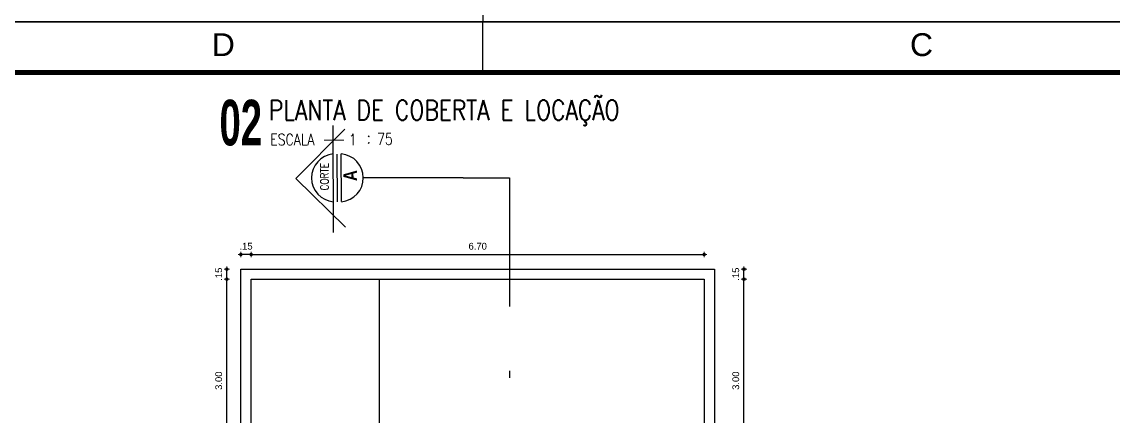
# Model space of a CAD drawing. Header units: millimetres. Extents: x 1540 to 1603, y 509.1 to 598.2.
# Drawn here: x 1556.11 to 1572.24, y 547.83 to 553.67 of the extents above; entities that cross this region are included whole.
import ezdxf
from ezdxf.enums import TextEntityAlignment as Align

# ---------------------------------------------------------------- set-up
doc = ezdxf.new("R2010")
doc.units = ezdxf.units.MM
doc.linetypes.add('DASHDOT2', pattern=[12.7, 6.35, -3.175, 0, -3.175])
for name, color, linetype in [('A-PEN-08', 8, 'Continuous'), ('A-PEN-B', 5, 'Continuous'), ('A-PEN-C', 4, 'Continuous'), ('A-PEN-R', 1, 'Continuous'), ('E-TXT-G', 3, 'Continuous'), ('E-TXT-Y', 2, 'Continuous'), ('L-Cortes', 2, 'Continuous')]:
    doc.layers.add(name, color=color, linetype=linetype)
doc.layers.add('COTAS', color=53, linetype='Continuous', lineweight=9)
doc.layers.add('E-TXT-W', color=7, linetype='Continuous', lineweight=20)
doc.styles.add('ARIAL', font='arial.ttf', dxfattribs={"height": 2})
doc.styles.add('CARIMBO_DADOS', font='arial.ttf', dxfattribs={"height": 0.1})
doc.styles.add('REG140', font='romans.shx', dxfattribs={"width": 0.8, "height": 0.35})
doc.styles.add('REG60', font='romans.shx', dxfattribs={"width": 0.8, "height": 0.15})
doc.styles.add('REG80', font='romans.shx', dxfattribs={"width": 0.8, "height": 0.1})
doc.styles.add('SANSSERIF2', font='sanssb__.ttf', dxfattribs={"width": 0.8})
doc.dimstyles.get("Standard").update_dxf_attribs({"dimtxt": 0.18, "dimasz": 0.18, "dimexe": 0.18, "dimexo": 0.0625, "dimgap": 0.09, "dimtad": 0, "dimtih": 1, "dimtoh": 1, "dimdec": 4, "dimzin": 0, "dimdsep": 46, "dimtxsty": 'Standard', "dimcen": 0.09, "dimadec": 0, "dimazin": 0, "dimtfac": 1, "dimtdec": 4, "dimtofl": 0, "dimtmove": 0, "dimatfit": 3, "dimfxl": 1, "dimtolj": 1, "dimtzin": 0, "dimarcsym": 0})

# ---------------------------------------------------------------- blocks, each defined once
blk = doc.blocks.new('PRANCHA')
at = {"color": 1}
blk.add_line((30.6, 58.4), (30.6, 59.4), dxfattribs=at)
blk.add_lwpolyline([(0, 0), (84.1, 0), (84.1, 59.4), (0, 59.4)], close=True, dxfattribs=at)
at = {"color": 4, "const_width": 0.1}
blk.add_lwpolyline([(2.5, 58.4), (83.1, 58.4), (83.1, 1), (2.5, 1)], close=True, dxfattribs=at)
at = {"color": 50, "linetype": 'Continuous', "style": 'ARIAL'}
for s, p in [('D', (25.487, 58.95)), ('C', (39.25, 58.95))]:
    blk.add_text(s, height=0.45, dxfattribs=at).set_placement(p, align=Align.MIDDLE)
blk = doc.blocks.new('CIRCULOS')
at = {"layer": 'COTAS'}
for p, q in [((-4, 0), (4, 0)), ((0, 4), (0, -4))]:
    blk.add_line(p, q, dxfattribs=at)
for radius in [2, 1]:
    blk.add_circle((0, 0), radius, dxfattribs=at)
blk = doc.blocks.new('*D533')
at = {"layer": 'A-PEN-08', "color": 8, "lineweight": -2, "ltscale": 0.05}
blk.add_line((1566.785, 546.868), (1566.785, 549.848), dxfattribs=at)
at = {"layer": 'Defpoints', "color": 0, "ltscale": 0.05}
for p in [(1566.198, 549.858), (1566.785, 549.858), (1566.348, 546.858)]:
    blk.add_point(p, dxfattribs=at)
at = {"layer": 'A-PEN-08', "color": 8, "lineweight": -2, "ltscale": 0.05, "xscale": 0.01, "yscale": 0.01, "zscale": 0.01}
for p, rotation in [((1566.785, 549.858), 90), ((1566.785, 546.858), 270)]:
    blk.add_blockref('CIRCULOS', p, dxfattribs=dict(at, rotation=rotation))
at = {"layer": 'A-PEN-08', "color": 230, "ltscale": 0.05, "insert": (1566.664, 548.358), "char_height": 0.1, "attachment_point": 5, "rotation": 90, "style": 'CARIMBO_DADOS'}
blk.add_mtext('\\A1;3.00', dxfattribs=at)
blk = doc.blocks.new('*D534')
at = {"layer": 'A-PEN-08', "color": 8, "lineweight": -2, "ltscale": 0.05}
for p, q in [((1566.785, 550.018), (1566.785, 550.028)), ((1566.785, 549.858), (1566.785, 550.008)), ((1566.785, 549.848), (1566.785, 549.838))]:
    blk.add_line(p, q, dxfattribs=at)
at = {"layer": 'Defpoints', "color": 0, "ltscale": 0.05}
for p in [(1566.348, 550.008), (1566.785, 550.008), (1566.198, 549.858)]:
    blk.add_point(p, dxfattribs=at)
at = {"layer": 'A-PEN-08', "color": 8, "lineweight": -2, "ltscale": 0.05, "xscale": 0.01, "yscale": 0.01, "zscale": 0.01}
for p, rotation in [((1566.785, 550.008), 270), ((1566.785, 549.858), 90)]:
    blk.add_blockref('CIRCULOS', p, dxfattribs=dict(at, rotation=rotation))
at = {"layer": 'A-PEN-08', "color": 230, "ltscale": 0.05, "insert": (1566.664, 549.933), "char_height": 0.1, "attachment_point": 5, "rotation": 90, "style": 'CARIMBO_DADOS'}
blk.add_mtext('\\A1;.15', dxfattribs=at)
blk = doc.blocks.new('*D535')
at = {"layer": 'A-PEN-08', "color": 8, "lineweight": -2, "ltscale": 0.05}
blk.add_line((1559.508, 550.225), (1566.188, 550.225), dxfattribs=at)
at = {"layer": 'Defpoints', "color": 0, "ltscale": 0.05}
for p in [(1566.198, 550.225), (1559.498, 549.858), (1566.198, 549.858)]:
    blk.add_point(p, dxfattribs=at)
at = {"layer": 'A-PEN-08', "color": 8, "lineweight": -2, "ltscale": 0.05, "xscale": 0.01, "yscale": 0.01, "zscale": 0.01, "rotation": 180}
blk.add_blockref('CIRCULOS', (1559.498, 550.225), dxfattribs=at)
at = {"layer": 'A-PEN-08', "color": 8, "lineweight": -2, "ltscale": 0.05, "xscale": 0.01, "yscale": 0.01, "zscale": 0.01}
blk.add_blockref('CIRCULOS', (1566.198, 550.225), dxfattribs=at)
at = {"layer": 'A-PEN-08', "color": 230, "ltscale": 0.05, "insert": (1562.848, 550.346), "char_height": 0.1, "attachment_point": 5, "style": 'CARIMBO_DADOS'}
blk.add_mtext('\\A1;6.70', dxfattribs=at)
blk = doc.blocks.new('*D536')
at = {"layer": 'A-PEN-08', "color": 8, "lineweight": -2, "ltscale": 0.05}
for p, q in [((1559.338, 550.225), (1559.328, 550.225)), ((1559.498, 550.225), (1559.348, 550.225)), ((1559.508, 550.225), (1559.518, 550.225))]:
    blk.add_line(p, q, dxfattribs=at)
at = {"layer": 'Defpoints', "color": 0, "ltscale": 0.05}
for p in [(1559.348, 550.225), (1559.348, 550.008), (1559.498, 549.858)]:
    blk.add_point(p, dxfattribs=at)
at = {"layer": 'A-PEN-08', "color": 8, "lineweight": -2, "ltscale": 0.05, "xscale": 0.01, "yscale": 0.01, "zscale": 0.01}
blk.add_blockref('CIRCULOS', (1559.348, 550.225), dxfattribs=at)
at = {"layer": 'A-PEN-08', "color": 8, "lineweight": -2, "ltscale": 0.05, "xscale": 0.01, "yscale": 0.01, "zscale": 0.01, "rotation": 180}
blk.add_blockref('CIRCULOS', (1559.498, 550.225), dxfattribs=at)
at = {"layer": 'A-PEN-08', "color": 230, "ltscale": 0.05, "insert": (1559.423, 550.346), "char_height": 0.1, "attachment_point": 5, "style": 'CARIMBO_DADOS'}
blk.add_mtext('\\A1;.15', dxfattribs=at)
blk = doc.blocks.new('*D537')
at = {"layer": 'A-PEN-08', "color": 8, "lineweight": -2, "ltscale": 0.05}
blk.add_line((1559.14, 546.868), (1559.14, 549.848), dxfattribs=at)
at = {"layer": 'Defpoints', "color": 0, "ltscale": 0.05}
for p in [(1559.14, 549.858), (1559.498, 549.858), (1559.348, 546.858)]:
    blk.add_point(p, dxfattribs=at)
at = {"layer": 'A-PEN-08', "color": 8, "lineweight": -2, "ltscale": 0.05, "xscale": 0.01, "yscale": 0.01, "zscale": 0.01}
for p, rotation in [((1559.14, 549.858), 90), ((1559.14, 546.858), 270)]:
    blk.add_blockref('CIRCULOS', p, dxfattribs=dict(at, rotation=rotation))
at = {"layer": 'A-PEN-08', "color": 230, "ltscale": 0.05, "insert": (1559.019, 548.358), "char_height": 0.1, "attachment_point": 5, "rotation": 90, "style": 'CARIMBO_DADOS'}
blk.add_mtext('\\A1;3.00', dxfattribs=at)
blk = doc.blocks.new('*D362')
at = {"layer": 'A-PEN-08', "color": 8, "lineweight": -2, "ltscale": 0.05}
for p, q in [((1559.14, 550.018), (1559.14, 550.028)), ((1559.14, 549.858), (1559.14, 550.008)), ((1559.14, 549.848), (1559.14, 549.838))]:
    blk.add_line(p, q, dxfattribs=at)
at = {"layer": 'Defpoints', "color": 0, "ltscale": 0.05}
for p in [(1559.14, 550.008), (1559.348, 550.008), (1559.498, 549.858)]:
    blk.add_point(p, dxfattribs=at)
at = {"layer": 'A-PEN-08', "color": 8, "lineweight": -2, "ltscale": 0.05, "xscale": 0.01, "yscale": 0.01, "zscale": 0.01}
for p, rotation in [((1559.14, 550.008), 270), ((1559.14, 549.858), 90)]:
    blk.add_blockref('CIRCULOS', p, dxfattribs=dict(at, rotation=rotation))
at = {"layer": 'A-PEN-08', "color": 230, "ltscale": 0.05, "insert": (1559.019, 549.933), "char_height": 0.1, "attachment_point": 5, "rotation": 90, "style": 'CARIMBO_DADOS'}
blk.add_mtext('\\A1;.15', dxfattribs=at)
blk = doc.blocks.new('IND_DES')
at = {"layer": 'E-TXT-W'}
blk.add_line((0.0269, -0.2428), (0.1984, -0.2428), dxfattribs=at)
at = {"layer": 'E-TXT-G', "style": 'REG80', "width": 0.8}
for s, p in [('ESCALA', (-0.4463, -0.2864)), ('1', (0.2426, -0.2864)), (':', (0.3988, -0.2706))]:
    blk.add_text(s, height=0.1, dxfattribs=at).set_placement(p)
blk.add_attdef('ESCALA', (0.4897, -0.2812), '', height=0.1, dxfattribs=at)
at = {"layer": 'E-TXT-W', "style": 'SANSSERIF2', "width": 0.6}
blk.add_attdef('00', text='', height=0.4, dxfattribs=at).set_placement((-0.7083, -0.2881), align=Align.CENTER)
at = {"layer": 'E-TXT-Y', "style": 'REG140', "width": 0.8}
for tag, p in [('PROJETO', (-0.4563, 0.1829)), ('DESENHO', (-0.4582, -0.0658))]:
    blk.add_attdef(tag, p, '', height=0.175, dxfattribs=at)

msp = doc.modelspace()

# ---------------------------------------------------------------- linework, layer by layer
at = {"color": 1}
msp.add_line((1562.922, 554.415), (1562.922, 553.665), dxfattribs=at)
at = {"color": 6}
for p, q in [((1560.885, 552.08), (1560.161, 551.35)), ((1560.717, 550.55), (1560.711, 552.133)), ((1560.891, 550.627), (1560.161, 551.35))]:
    msp.add_line(p, q, dxfattribs=at)
for p, q in [((1560.775, 551.005), (1560.772, 551.71)), ((1560.833, 551.006), (1560.831, 551.711))]:
    msp.add_line(p, q)
at = {"color": 1}
msp.add_lwpolyline([(1539.972, 553.665), (1603.047, 553.665), (1603.047, 598.215), (1539.972, 598.215)], close=True, dxfattribs=at)
for centre, start, end in [((1560.744, 551.358), 94.9912, 265.4309), ((1560.803, 551.358), 274.9912, 85.4309)]:
    msp.add_arc(centre, 0.354, start, end)
at = {"layer": 'A-PEN-B', "ltscale": 0.05}
for p, q in [((1559.348, 546.858), (1559.348, 550.008)), ((1559.348, 550.008), (1566.348, 550.008)), ((1566.348, 550.008), (1566.348, 546.858)), ((1559.498, 546.858), (1559.498, 549.858)), ((1559.498, 549.858), (1566.198, 549.858)), ((1566.198, 549.858), (1566.198, 546.858))]:
    msp.add_line(p, q, dxfattribs=at)
at = {"layer": 'A-PEN-C', "color": 8, "ltscale": 0.05}
msp.add_line((1561.398, 547.458), (1561.398, 549.858), dxfattribs=at)
at = {"layer": 'A-PEN-R', "linetype": 'DASHDOT2', "ltscale": 0.3}
for p, q in [((1562.631, 551.359), (1561.157, 551.359)), ((1562.631, 551.359), (1563.319, 551.359)), ((1563.319, 551.359), (1563.319, 522.346))]:
    msp.add_line(p, q, dxfattribs=at)

# ---------------------------------------------------------------- block references
at = {"xscale": 0.75, "yscale": 0.75, "zscale": 0.75}
msp.add_blockref('PRANCHA', (1539.972, 509.115), dxfattribs=at)
ref = msp.add_blockref('IND_DES', (1560.534, 552.323), dxfattribs=dict(xscale=1.687496000000465, yscale=1.687496000000465, zscale=1.687496000000465))
ref.add_attrib('00', '02', dxfattribs={"layer": 'E-TXT-W', "height": 0.675, "style": 'SANSSERIF2', "width": 0.6}).set_placement((1559.345, 551.837), align=Align.CENTER)
ref.add_attrib('DESENHO', 'PLANTA DE COBERTA E LOCAÇÃO', (1559.761, 552.212), dxfattribs={"layer": 'E-TXT-Y', "height": 0.29531, "style": 'REG140', "width": 0.8})
ref.add_attrib('ESCALA', '75', (1561.361, 551.848), dxfattribs={"layer": 'E-TXT-G', "height": 0.1688, "style": 'REG80', "width": 0.8})

# ---------------------------------------------------------------- texts
at = {"layer": 'L-Cortes', "color": 7, "width": 0.8}
for s, height, style, p in [('CORTE', 0.12, 'REG60', (1560.643, 551.172)), ('A', 0.2, 'SANSSERIF2', (1561.063, 551.311))]:
    msp.add_text(s, height=height, rotation=90.211, dxfattribs=dict(at, style=style)).set_placement(p)

# ---------------------------------------------------------------- dimensions: what is measured, and where the dimension line sits
at = {"layer": 'A-PEN-08', "ltscale": 0.05}
for base, p2, picture, middle in [((1559.348, 550.225), (1559.348, 550.008), '*D536', (1559.423, 550.346)), ((1566.198, 550.225), (1566.198, 549.858), '*D535', (1562.848, 550.346))]:
    dim = msp.add_linear_dim(base=base, p1=(1559.498, 549.858), p2=p2, dimstyle='Standard', override={"dimtxt": 0.1, "dimasz": 0.01, "dimexe": 0, "dimexo": 0, "dimgap": 0.07, "dimtad": 1, "dimtih": 0, "dimtoh": 0, "dimdec": 2, "dimzin": 5, "dimtxsty": 'CARIMBO_DADOS', "dimblk1": 'CIRCULOS', "dimblk2": 'CIRCULOS', "dimsah": 1, "dimcen": 0, "dimse1": 1, "dimse2": 1, "dimclrd": 8, "dimclre": 8, "dimclrt": 230, "dimtfac": 100, "dimtdec": 2, "dimtix": 1, "dimtofl": 1, "dimtmove": 2, "dimldrblk": 'CIRCULOS', "dimfxl": 0, "dimfxlon": 1, "dimtzin": 5, "dimarcsym": 1}, dxfattribs=at)
    dim.commit()
    dim.dimension.update_dxf_attribs({"geometry": picture, "text_midpoint": middle})
for base, p1, p2, picture, middle in [((1559.14, 550.008), (1559.498, 549.858), (1559.348, 550.008), '*D362', (1559.019, 549.933)), ((1559.14, 549.858), (1559.348, 546.858), (1559.498, 549.858), '*D537', (1559.019, 548.358)), ((1566.785, 550.008), (1566.198, 549.858), (1566.348, 550.008), '*D534', (1566.664, 549.933)), ((1566.785, 549.858), (1566.348, 546.858), (1566.198, 549.858), '*D533', (1566.664, 548.358))]:
    dim = msp.add_linear_dim(base=base, p1=p1, p2=p2, angle=90, dimstyle='Standard', override={"dimtxt": 0.1, "dimasz": 0.01, "dimexe": 0, "dimexo": 0, "dimgap": 0.07, "dimtad": 1, "dimtih": 0, "dimtoh": 0, "dimdec": 2, "dimzin": 5, "dimtxsty": 'CARIMBO_DADOS', "dimblk1": 'CIRCULOS', "dimblk2": 'CIRCULOS', "dimsah": 1, "dimcen": 0, "dimse1": 1, "dimse2": 1, "dimclrd": 8, "dimclre": 8, "dimclrt": 230, "dimtfac": 100, "dimtdec": 2, "dimtix": 1, "dimtofl": 1, "dimtmove": 2, "dimldrblk": 'CIRCULOS', "dimfxl": 0, "dimfxlon": 1, "dimtzin": 5, "dimarcsym": 1}, dxfattribs=at)
    dim.commit()
    dim.dimension.update_dxf_attribs({"geometry": picture, "text_midpoint": middle})

doc.saveas('drawing.dxf')
